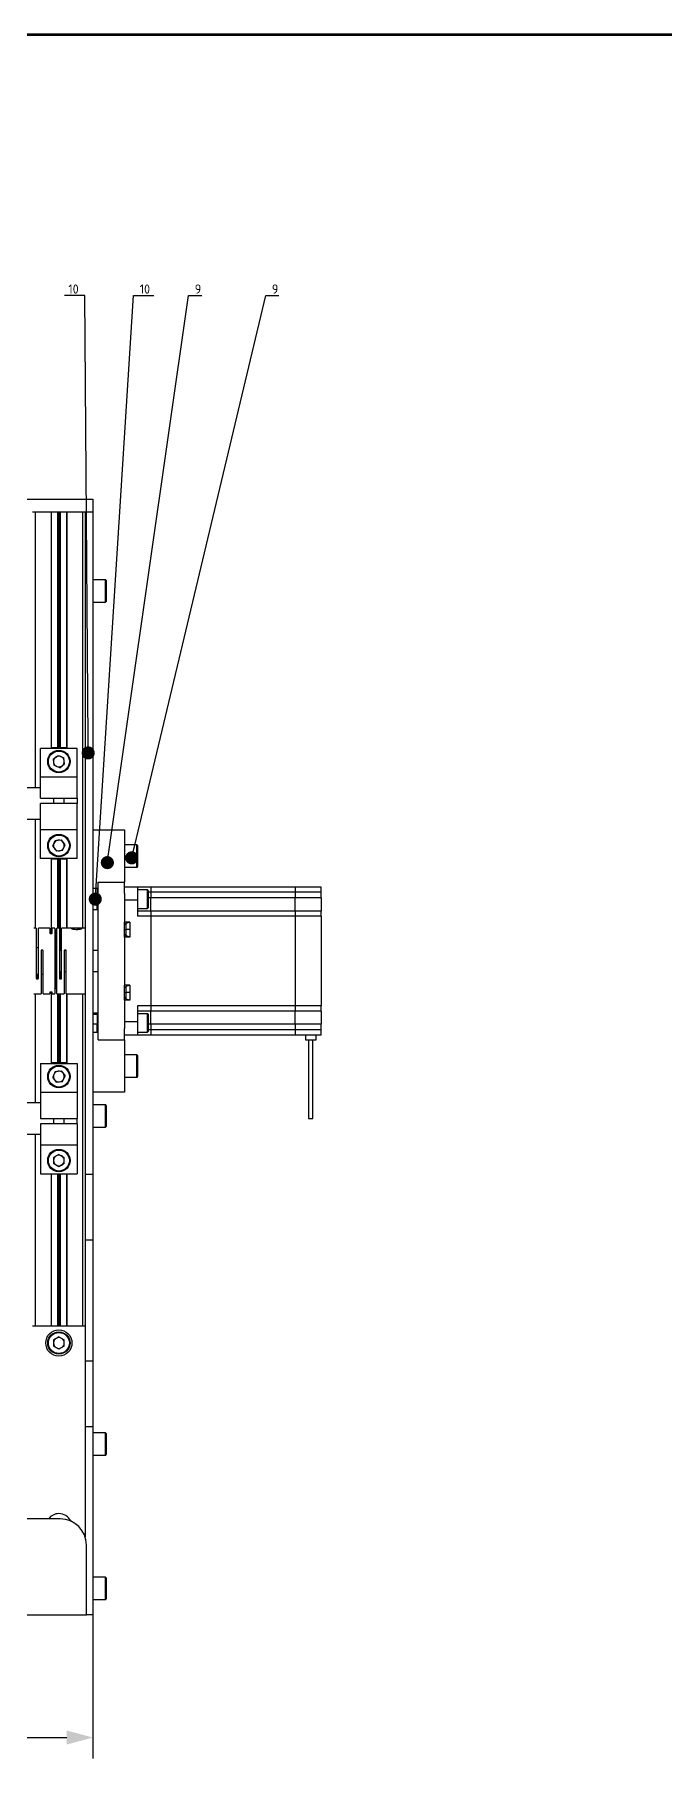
# Model space of a CAD drawing. Header units: millimetres. Extents: x -190 to 12889, y -227 to 3957.
# Drawn here: x 11343 to 11583, y 1088 to 1744 of the extents above; entities that cross this region are included whole.
import ezdxf
from ezdxf import colors
from ezdxf.entities.mleader import LeaderData, LeaderLine
from ezdxf.math import Vec2, Vec3

# ---------------------------------------------------------------- set-up
doc = ezdxf.new("R2010")
doc.units = ezdxf.units.MM
doc.header["$LTSCALE"] = 0.7
doc.header["$PDMODE"] = 35
doc.header["$PDSIZE"] = -4
doc.layers.get('0').update_dxf_attribs({"color": 255})
for name, color, linetype, lineweight in [('AM_5', 10, 'Continuous', 25), ('DIM', 94, 'Continuous', 25), ('KHUNGBV', 5, 'Continuous', 70)]:
    doc.layers.add(name, color=color, linetype=linetype, lineweight=lineweight)
doc.styles.add('TCVN-7284', font='tcvn+7284-2003r.ttf')
doc.styles.add('TCVN7824', font='tcvn+7284-2003r.ttf', dxfattribs={"height": 3.5})
doc.dimstyles.new('TCVN_ISO-25_RadiusDia', dxfattribs={"dimtxt": 2.5, "dimasz": 2.5, "dimexe": 2, "dimexo": 0, "dimgap": 1, "dimtad": 1, "dimtoh": 1, "dimtxsty": 'TCVN-7284', "dimblk": 'Arrow', "dimcen": 0, "dimclrd": 256, "dimclre": 256, "dimclrt": 256, "dimadec": 0, "dimazin": 0, "dimtfac": 1, "dimtofl": 0, "dimtmove": 1, "dimatfit": 0, "dimldrblk": 'Arrow', "dimfxl": 1, "dimlwd": -1, "dimlwe": -1, "dimarcsym": 0})

# ---------------------------------------------------------------- blocks, each defined once
blk = doc.blocks.new('dfhjd')
at = {"layer": 'KHUNGBV', "color": 9, "ltscale": 5}
blk.add_line((6559.44, 3469.71), (7718.44, 3469.71), dxfattribs=at)
blk = doc.blocks.new('Arrow')
at = {"layer": 'DIM'}
blk.add_solid([(-1, 0.268), (-1, -0.268), (0, 0)], dxfattribs=at)
blk = doc.blocks.new('*D942')
at = {"layer": 'Defpoints', "color": 0, "ltscale": 0.2, "transparency": 16777216}
for p in [(10919.13, 1142.43), (11365.13, 1142.43), (11365.13, 1095.64)]:
    blk.add_point(p, dxfattribs=at)
at = {"layer": 'DIM', "ltscale": 0.2, "transparency": 16777216}
for p, q in [((10919.13, 1142.43), (10919.13, 1087.64)), ((11365.13, 1142.43), (11365.13, 1087.64)), ((10929.13, 1095.64), (11355.13, 1095.64))]:
    blk.add_line(p, q, dxfattribs=at)
at = {"layer": 'DIM', "ltscale": 0.2, "transparency": 16777216, "xscale": 10.00000000000109, "yscale": 10.00000000000109, "zscale": 10.00000000000109, "rotation": 180}
blk.add_blockref('Arrow', (10919.13, 1095.64), dxfattribs=at)
at = {"layer": 'DIM', "ltscale": 0.2, "transparency": 16777216, "xscale": 10.00000000000109, "yscale": 10.00000000000109, "zscale": 10.00000000000109}
blk.add_blockref('Arrow', (11365.13, 1095.64), dxfattribs=at)
at = {"layer": 'DIM', "ltscale": 0.2, "transparency": 16777216, "insert": (11142.13, 1104.64), "char_height": 10, "attachment_point": 5, "style": 'TCVN-7284'}
blk.add_mtext('446', dxfattribs=at)
blk = doc.blocks.new('_Dot')
at = {"color": 0, "linetype": 'ByBlock', "lineweight": -2}
blk.add_line((-0.5, 0), (-1, 0), dxfattribs=at)
at = {"color": 0, "linetype": 'ByBlock', "const_width": 0.5}
blk.add_lwpolyline([(-0.25, 0, 1), (0.25, 0, 1)], format="xyb", close=True, dxfattribs=at)

msp = doc.modelspace()

# ---------------------------------------------------------------- linework, layer by layer
at = {"color": 7, "linetype": 'Continuous', "lineweight": 25}
for p, q in [((11174.9095, 1567.4288), (11365.1283, 1567.4288)), ((11365.1283, 1567.4288), (11365.1283, 1562.4288)), ((11343.1283, 1562.4288), (11342.1283, 1562.4288)), ((11349.1283, 1562.4288), (11343.1283, 1562.4288)), ((11349.1283, 1562.4288), (11349.1283, 1472.4288)), ((11349.1889, 1562.4288), (11349.1283, 1562.4288)), ((11349.1889, 1562.4288), (11349.1889, 1472.6788)), ((11351.6086, 1562.4288), (11349.1889, 1562.4288)), ((11351.6086, 1562.4288), (11351.6086, 1472.6788)), ((11352.1283, 1562.4288), (11351.6086, 1562.4288)), ((11352.1283, 1562.4288), (11352.1283, 1472.6788)), ((11352.6479, 1562.4288), (11352.1283, 1562.4288)), ((11352.6479, 1562.4288), (11352.6479, 1472.6788)), ((11355.0676, 1562.4288), (11352.6479, 1562.4288)), ((11355.0676, 1562.4288), (11355.0676, 1472.6788)), ((11355.1283, 1562.4288), (11355.0676, 1562.4288)), ((11355.1283, 1562.4288), (11355.1283, 1472.4288)), ((11361.1283, 1562.4288), (11355.1283, 1562.4288)), ((11362.1283, 1562.4288), (11361.1283, 1562.4288)), ((11365.1283, 1562.4288), (11362.1283, 1562.4288)), ((11362.1283, 1562.4288), (11362.1283, 1310.1083)), ((11365.1283, 1562.4288), (11365.1283, 1310.1083)), ((11369.8783, 1536.6788), (11365.1283, 1536.6788)), ((11370.1283, 1536.4288), (11370.1283, 1536.1257)), ((11370.1283, 1536.1257), (11370.1283, 1528.4288)), ((11365.1283, 1528.1788), (11369.8783, 1528.1788)), ((11359.1283, 1472.4288), (11345.1283, 1472.4288)), ((11345.1283, 1461.4288), (11345.1283, 1472.4288)), ((11355.1283, 1472.6788), (11349.1283, 1472.6788)), ((11359.1283, 1461.4288), (11359.1283, 1472.4288)), ((11349.9487, 1468.3283), (11351.8174, 1469.7661)), ((11349.9487, 1468.3283), (11350.2595, 1465.991)), ((11352.4391, 1465.0915), (11350.2595, 1465.991)), ((11351.8174, 1469.7661), (11353.997, 1468.8667)), ((11352.4391, 1465.0915), (11354.3079, 1466.5293)), ((11354.3079, 1466.5293), (11353.997, 1468.8667)), ((11359.1283, 1461.4288), (11345.1283, 1461.4288)), ((11345.1283, 1453.4288), (11345.1283, 1461.4288)), ((11359.1283, 1453.4288), (11359.1283, 1461.4288)), ((11345.1283, 1457.4288), (11201.7095, 1457.4288)), ((11345.1283, 1453.4288), (11359.1283, 1453.4288)), ((11359.1283, 1451.4288), (11345.1283, 1451.4288)), ((11345.1283, 1441.4288), (11345.1283, 1451.4288)), ((11350.1283, 1453.4288), (11350.1283, 1451.4288)), ((11354.1283, 1451.4288), (11354.1283, 1453.4288)), ((11359.1283, 1453.4288), (11359.1283, 1451.4288)), ((11359.1283, 1441.4288), (11359.1283, 1451.4288)), ((11201.7095, 1445.4288), (11345.1283, 1445.4288)), ((11359.1283, 1441.4288), (11345.1283, 1441.4288)), ((11345.1283, 1430.4288), (11345.1283, 1441.4288)), ((11359.1283, 1430.4288), (11359.1283, 1441.4288)), ((11365.1283, 1441.4288), (11377.1283, 1441.4288)), ((11377.1283, 1441.4288), (11377.1283, 1421.4288)), ((11349.7836, 1435.1789), (11350.7395, 1437.3343)), ((11349.7836, 1435.1789), (11351.1724, 1433.2733)), ((11350.7395, 1437.3343), (11353.0841, 1437.5843)), ((11353.517, 1433.5233), (11351.1724, 1433.2733)), ((11354.4729, 1435.6787), (11353.0841, 1437.5843)), ((11353.517, 1433.5233), (11354.4729, 1435.6787)), ((11381.8783, 1435.6788), (11377.1283, 1435.6788)), ((11382.1283, 1435.4288), (11382.1283, 1435.1257)), ((11382.1283, 1435.1257), (11382.1283, 1427.4288)), ((11359.1283, 1430.4288), (11345.1283, 1430.4288)), ((11349.1283, 1430.4288), (11349.1283, 1401.9206)), ((11355.1283, 1430.1788), (11349.1283, 1430.1788)), ((11349.1889, 1430.1788), (11349.1889, 1401.9206)), ((11351.6086, 1430.1788), (11351.6086, 1403.9288)), ((11352.1283, 1430.1788), (11352.1283, 1403.9288)), ((11352.6479, 1430.1788), (11352.6479, 1395.4288)), ((11355.0676, 1430.1788), (11355.0676, 1403.9288)), ((11355.1283, 1430.4288), (11355.1283, 1403.9288)), ((11377.1283, 1427.1788), (11381.8783, 1427.1788)), ((11366.7283, 1419.0375), (11365.1283, 1419.0375)), ((11366.7283, 1419.0375), (11366.7283, 1418.092)), ((11367.1283, 1361.4288), (11367.1283, 1421.4288)), ((11367.1283, 1421.4288), (11377.1283, 1421.4288)), ((11377.1283, 1417.1803), (11377.1283, 1421.4288)), ((11382.1283, 1419.6288), (11377.1283, 1419.6288)), ((11382.1283, 1419.6288), (11382.1283, 1414.6288)), ((11387.1283, 1419.6288), (11382.1283, 1419.6288)), ((11387.1283, 1419.6288), (11387.1283, 1417.6288)), ((11387.1383, 1419.5788), (11387.1283, 1419.5788)), ((11442.1183, 1419.6288), (11387.1383, 1419.6288)), ((11387.1383, 1419.6288), (11387.1383, 1417.6288)), ((11442.1183, 1419.6288), (11442.1183, 1417.6288)), ((11442.1183, 1419.5788), (11442.1283, 1419.5788)), ((11452.1283, 1419.6288), (11442.1283, 1419.6288)), ((11442.1283, 1419.6288), (11442.1283, 1417.6288)), ((11452.1283, 1417.6288), (11452.1283, 1419.6288)), ((11366.7283, 1417.1464), (11365.1283, 1417.1464)), ((11366.7283, 1413.1076), (11365.1283, 1413.1076)), ((11367.1283, 1418.4988), (11366.7283, 1418.4988)), ((11366.7283, 1418.092), (11366.7283, 1417.1464)), ((11366.7283, 1415.127), (11366.7283, 1417.1464)), ((11366.7283, 1413.1076), (11366.7283, 1415.127)), ((11366.7283, 1412.0339), (11366.7283, 1413.1076)), ((11366.7283, 1410.9601), (11366.7283, 1412.0339)), ((11377.1283, 1417.1803), (11377.1283, 1414.6288)), ((11377.1283, 1414.6288), (11377.1283, 1406.2788)), ((11382.1283, 1414.6288), (11377.1283, 1414.6288)), ((11385.9283, 1418.4988), (11382.1283, 1418.4988)), ((11382.1283, 1414.6288), (11382.1283, 1408.4788)), ((11386.1283, 1418.2988), (11386.1283, 1418.0488)), ((11386.1283, 1418.0488), (11386.1283, 1411.6988)), ((11387.1283, 1417.6288), (11387.1283, 1415.4788)), ((11387.1383, 1417.6288), (11387.1283, 1417.6288)), ((11387.1283, 1410.4788), (11387.1283, 1415.4788)), ((11387.1383, 1415.4788), (11387.1283, 1415.4788)), ((11442.1183, 1417.6288), (11387.1383, 1417.6288)), ((11387.1383, 1417.6288), (11387.1383, 1415.4788)), ((11442.1183, 1415.4788), (11387.1383, 1415.4788)), ((11387.1383, 1410.4788), (11387.1383, 1415.4788)), ((11442.1183, 1417.6288), (11442.1183, 1415.4788)), ((11442.1183, 1417.6288), (11442.1283, 1417.6288)), ((11442.1183, 1415.4788), (11442.1283, 1415.4788)), ((11442.1183, 1410.4788), (11442.1183, 1415.4788)), ((11452.1283, 1417.6288), (11442.1283, 1417.6288)), ((11442.1283, 1417.6288), (11442.1283, 1415.4788)), ((11452.1283, 1415.4788), (11442.1283, 1415.4788)), ((11442.1283, 1410.4788), (11442.1283, 1415.4788)), ((11452.1283, 1415.4788), (11452.1283, 1417.6288)), ((11452.1283, 1415.4788), (11452.1283, 1410.4788)), ((11366.7283, 1410.9601), (11365.1283, 1410.9601)), ((11366.7283, 1411.4988), (11367.1283, 1411.4988)), ((11377.1283, 1400.5788), (11377.1283, 1406.2788)), ((11379.1283, 1406.2788), (11377.1283, 1406.2788)), ((11379.1283, 1406.1749), (11377.6766, 1405.7612)), ((11379.1283, 1406.2788), (11379.1283, 1400.5788)), ((11382.1283, 1411.4988), (11385.9283, 1411.4988)), ((11387.1283, 1410.4788), (11382.1283, 1410.4788)), ((11387.1283, 1408.4788), (11382.1283, 1408.4788)), ((11387.1283, 1410.4788), (11387.1283, 1408.4788)), ((11387.1383, 1410.4288), (11387.1283, 1410.4288)), ((11387.1283, 1408.4788), (11387.1283, 1374.3788)), ((11387.1383, 1408.4788), (11387.1283, 1408.4788)), ((11387.1383, 1410.4788), (11387.1383, 1408.4788)), ((11442.1183, 1410.4788), (11387.1383, 1410.4788)), ((11442.1183, 1408.4788), (11387.1383, 1408.4788)), ((11387.1383, 1408.4788), (11387.1383, 1374.3788)), ((11442.1183, 1410.4788), (11442.1183, 1408.4788)), ((11442.1183, 1410.4288), (11442.1283, 1410.4288)), ((11442.1183, 1408.4788), (11442.1183, 1374.3788)), ((11442.1183, 1408.4788), (11442.1283, 1408.4788)), ((11442.1283, 1410.4788), (11442.1283, 1408.4788)), ((11452.1283, 1410.4788), (11442.1283, 1410.4788)), ((11452.1283, 1408.4788), (11442.1283, 1408.4788)), ((11442.1283, 1408.4788), (11442.1283, 1374.3788)), ((11452.1283, 1408.4788), (11452.1283, 1410.4788)), ((11452.1283, 1408.4788), (11452.1283, 1374.3788)), ((11343.5283, 1403.9288), (11342.5283, 1403.9288)), ((11343.5283, 1403.9288), (11343.5283, 1384.8211)), ((11348.7283, 1403.9288), (11344.3283, 1403.9288)), ((11344.3283, 1384.8211), (11344.3283, 1403.9288)), ((11348.7283, 1403.9288), (11348.7283, 1402.0395)), ((11348.9283, 1401.9206), (11349.3283, 1401.9206)), ((11350.5283, 1403.9288), (11349.5283, 1403.9288)), ((11349.5283, 1402.0395), (11349.5283, 1403.9288)), ((11350.5283, 1403.9288), (11350.5283, 1378.9288)), ((11351.1283, 1403.2278), (11350.7283, 1403.2278)), ((11352.3283, 1403.9288), (11351.3283, 1403.9288)), ((11351.3283, 1378.9288), (11351.3283, 1403.9288)), ((11352.3283, 1403.9288), (11352.3283, 1384.8211)), ((11357.7879, 1403.9288), (11353.1283, 1403.9288)), ((11353.1283, 1384.8211), (11353.1283, 1403.9288)), ((11362.1283, 1403.9288), (11360.1122, 1403.9288)), ((11377.1283, 1400.5788), (11377.1283, 1382.2788)), ((11379.1283, 1400.5788), (11377.1283, 1400.5788)), ((11377.1859, 1405.2068), (11377.1859, 1405.1955)), ((11377.1859, 1403.6288), (11377.1859, 1403.2288)), ((11377.1859, 1401.6621), (11377.1859, 1401.6508)), ((11379.1283, 1403.4288), (11377.6766, 1403.4288)), ((11377.6766, 1401.0964), (11379.1283, 1400.6827)), ((11344.3283, 1396.4288), (11343.5283, 1396.4288)), ((11345.3283, 1395.3459), (11345.3283, 1378.9288)), ((11345.9283, 1395.5559), (11345.5283, 1395.5559)), ((11346.1283, 1378.9288), (11346.1283, 1395.3459)), ((11350.7283, 1395.4288), (11350.5283, 1395.2288)), ((11351.3283, 1395.4288), (11350.7283, 1395.4288)), ((11350.7283, 1395.4288), (11350.7283, 1391.4288)), ((11353.1283, 1395.4288), (11352.3283, 1395.4288)), ((11354.1283, 1395.3459), (11354.1283, 1378.9288)), ((11354.9108, 1395.4288), (11354.1457, 1395.4288)), ((11354.7283, 1395.5559), (11354.3283, 1395.5559)), ((11354.9283, 1378.9288), (11354.9283, 1395.3459)), ((11367.1283, 1395.4288), (11365.1283, 1395.4288)), ((11343.5283, 1386.4288), (11344.3283, 1386.4288)), ((11343.7283, 1386.2527), (11344.1283, 1386.2527)), ((11345.3283, 1386.4288), (11346.1283, 1386.4288)), ((11350.5283, 1387.6288), (11350.7283, 1387.4288)), ((11350.7283, 1391.4288), (11350.7283, 1387.4288)), ((11350.7283, 1387.4288), (11351.3283, 1387.4288)), ((11352.3283, 1387.4288), (11353.1283, 1387.4288)), ((11352.9283, 1387.3017), (11352.5283, 1387.3017)), ((11352.5283, 1387.3017), (11352.5283, 1386.2527)), ((11352.5283, 1386.2527), (11352.9283, 1386.2527)), ((11352.6479, 1387.4288), (11352.6479, 1387.3017)), ((11352.9283, 1387.3017), (11352.9283, 1386.2527)), ((11354.1283, 1387.4288), (11354.9283, 1387.4288)), ((11365.1283, 1387.4288), (11367.1283, 1387.4288)), ((11343.7283, 1385.6828), (11343.7283, 1384.6339)), ((11344.1283, 1385.6828), (11343.7283, 1385.6828)), ((11343.7283, 1384.6339), (11344.1283, 1384.6339)), ((11344.1283, 1385.6828), (11344.1283, 1384.6339)), ((11348.7283, 1379.5584), (11348.7283, 1378.9288)), ((11349.3283, 1379.6298), (11348.9283, 1379.6298)), ((11349.1283, 1379.6298), (11349.1283, 1352.4288)), ((11349.1889, 1379.6298), (11349.1889, 1352.6788)), ((11349.5283, 1378.9288), (11349.5283, 1379.5584)), ((11350.7283, 1380.937), (11351.1283, 1380.937)), ((11352.5283, 1385.6828), (11352.5283, 1384.6339)), ((11352.9283, 1385.6828), (11352.5283, 1385.6828)), ((11352.5283, 1384.6339), (11352.9283, 1384.6339)), ((11352.9283, 1385.6828), (11352.9283, 1384.6339)), ((11377.1283, 1376.5788), (11377.1283, 1382.2788)), ((11379.1283, 1382.2788), (11377.1283, 1382.2788)), ((11377.1859, 1381.2068), (11377.1859, 1381.1955)), ((11377.1859, 1379.6288), (11377.1859, 1379.2288)), ((11379.1283, 1382.1749), (11377.6766, 1381.7612)), ((11379.1283, 1379.4288), (11377.6766, 1379.4288)), ((11379.1283, 1382.2788), (11379.1283, 1376.5788)), ((11342.5283, 1378.9288), (11345.3283, 1378.9288)), ((11346.1283, 1378.9288), (11348.7283, 1378.9288)), ((11349.5283, 1378.9288), (11350.5283, 1378.9288)), ((11351.3283, 1378.9288), (11354.1283, 1378.9288)), ((11351.6086, 1378.9288), (11351.6086, 1352.6788)), ((11352.1283, 1378.9288), (11352.1283, 1352.6788)), ((11352.6479, 1378.9288), (11352.6479, 1352.6788)), ((11354.9283, 1378.9288), (11362.1283, 1378.9288)), ((11355.0676, 1378.9288), (11355.0676, 1352.6788)), ((11355.1283, 1378.9288), (11355.1283, 1352.4288)), ((11377.1283, 1376.5788), (11377.1283, 1368.2288)), ((11379.1283, 1376.5788), (11377.1283, 1376.5788)), ((11377.1859, 1377.6621), (11377.1859, 1377.6508)), ((11377.6766, 1377.0964), (11379.1283, 1376.6827)), ((11387.1283, 1374.3788), (11382.1283, 1374.3788)), ((11382.1283, 1374.3788), (11382.1283, 1368.2288)), ((11387.1283, 1374.3788), (11387.1283, 1372.3788)), ((11387.1383, 1374.3788), (11387.1283, 1374.3788)), ((11387.1383, 1374.3788), (11387.1383, 1372.3788)), ((11442.1183, 1374.3788), (11387.1383, 1374.3788)), ((11442.1183, 1374.3788), (11442.1183, 1372.3788)), ((11442.1183, 1374.3788), (11442.1283, 1374.3788)), ((11442.1283, 1374.3788), (11442.1283, 1372.3788)), ((11452.1283, 1374.3788), (11442.1283, 1374.3788)), ((11452.1283, 1372.3788), (11452.1283, 1374.3788)), ((11366.7283, 1371.5713), (11365.1283, 1371.5713)), ((11366.7283, 1371.0982), (11365.1283, 1371.0982)), ((11366.7283, 1367.3858), (11365.1283, 1367.3858)), ((11366.7283, 1371.3348), (11366.7283, 1371.5713)), ((11367.1283, 1371.3588), (11366.7283, 1371.3588)), ((11366.7283, 1371.0982), (11366.7283, 1371.3348)), ((11366.7283, 1371.0982), (11366.7283, 1369.242)), ((11366.7283, 1369.242), (11366.7283, 1367.3858)), ((11366.7283, 1365.7661), (11366.7283, 1367.3858)), ((11377.1283, 1368.2288), (11377.1283, 1365.6773)), ((11382.1283, 1368.2288), (11377.1283, 1368.2288)), ((11387.1283, 1372.3788), (11382.1283, 1372.3788)), ((11385.9283, 1371.3588), (11382.1283, 1371.3588)), ((11382.1283, 1368.2288), (11382.1283, 1363.2288)), ((11386.1283, 1371.1588), (11386.1283, 1370.9088)), ((11386.1283, 1370.9088), (11386.1283, 1364.5588)), ((11387.1383, 1372.4288), (11387.1283, 1372.4288)), ((11387.1283, 1367.3788), (11387.1283, 1372.3788)), ((11387.1383, 1367.3788), (11387.1283, 1367.3788)), ((11387.1283, 1367.3788), (11387.1283, 1365.2288)), ((11442.1183, 1372.3788), (11387.1383, 1372.3788)), ((11387.1383, 1367.3788), (11387.1383, 1372.3788)), ((11442.1183, 1367.3788), (11387.1383, 1367.3788)), ((11387.1383, 1367.3788), (11387.1383, 1365.2288)), ((11442.1183, 1372.4288), (11442.1283, 1372.4288)), ((11442.1183, 1367.3788), (11442.1183, 1372.3788)), ((11442.1183, 1367.3788), (11442.1283, 1367.3788)), ((11442.1183, 1367.3788), (11442.1183, 1365.2288)), ((11452.1283, 1372.3788), (11442.1283, 1372.3788)), ((11442.1283, 1367.3788), (11442.1283, 1372.3788)), ((11452.1283, 1367.3788), (11442.1283, 1367.3788)), ((11442.1283, 1367.3788), (11442.1283, 1365.2288)), ((11452.1283, 1372.3788), (11452.1283, 1367.3788)), ((11452.1283, 1365.2288), (11452.1283, 1367.3788)), ((11366.7283, 1364.1464), (11365.1283, 1364.1464)), ((11366.7283, 1364.1464), (11366.7283, 1365.7661)), ((11366.7283, 1364.3588), (11367.1283, 1364.3588)), ((11367.1283, 1361.4288), (11377.1283, 1361.4288)), ((11377.1283, 1361.4288), (11377.1283, 1365.6773)), ((11382.1283, 1363.2288), (11377.1283, 1363.2288)), ((11377.1283, 1361.4288), (11377.1283, 1341.4288)), ((11382.1283, 1364.3588), (11385.9283, 1364.3588)), ((11387.1283, 1363.2288), (11382.1283, 1363.2288)), ((11387.1283, 1365.2288), (11387.1283, 1363.2288)), ((11387.1383, 1365.2288), (11387.1283, 1365.2288)), ((11387.1383, 1363.2788), (11387.1283, 1363.2788)), ((11442.1183, 1365.2288), (11387.1383, 1365.2288)), ((11387.1383, 1365.2288), (11387.1383, 1363.2288)), ((11442.1183, 1363.2288), (11387.1383, 1363.2288)), ((11442.1183, 1365.2288), (11442.1183, 1363.2288)), ((11442.1183, 1365.2288), (11442.1283, 1365.2288)), ((11442.1183, 1363.2788), (11442.1283, 1363.2788)), ((11452.1283, 1365.2288), (11442.1283, 1365.2288)), ((11442.1283, 1365.2288), (11442.1283, 1363.2288)), ((11452.1283, 1363.2288), (11442.1283, 1363.2288)), ((11446.1283, 1363.2288), (11446.1283, 1361.4288)), ((11446.1283, 1361.4288), (11450.1283, 1361.4288)), ((11447.2983, 1361.4288), (11447.2983, 1331.4288)), ((11448.9583, 1331.4288), (11448.9583, 1361.4288)), ((11450.1283, 1361.4288), (11450.1283, 1363.2288)), ((11452.1283, 1363.2288), (11452.1283, 1365.2288)), ((11381.8783, 1355.6788), (11377.1283, 1355.6788)), ((11382.1283, 1355.4288), (11382.1283, 1355.1257)), ((11382.1283, 1355.1257), (11382.1283, 1347.4288)), ((11345.1283, 1352.4288), (11359.1283, 1352.4288)), ((11345.1283, 1352.4288), (11345.1283, 1341.4288)), ((11355.1283, 1352.6788), (11349.1283, 1352.6788)), ((11350.7024, 1349.3067), (11349.789, 1347.1329)), ((11351.2149, 1345.255), (11349.789, 1347.1329)), ((11350.7024, 1349.3067), (11353.0417, 1349.6026)), ((11353.0417, 1349.6026), (11354.4675, 1347.7247)), ((11353.5541, 1345.5509), (11354.4675, 1347.7247)), ((11359.1283, 1352.4288), (11359.1283, 1341.4288)), ((11377.1283, 1347.1788), (11381.8783, 1347.1788)), ((11345.1283, 1341.4288), (11359.1283, 1341.4288)), ((11345.1283, 1341.4288), (11345.1283, 1331.4288)), ((11351.2149, 1345.255), (11353.5541, 1345.5509)), ((11359.1283, 1341.4288), (11359.1283, 1331.4288)), ((11377.1283, 1341.4288), (11365.1283, 1341.4288)), ((11345.1283, 1337.4288), (11201.7095, 1337.4288)), ((11369.8783, 1336.6788), (11365.1283, 1336.6788)), ((11370.1283, 1336.4288), (11370.1283, 1336.1257)), ((11370.1283, 1336.1257), (11370.1283, 1328.4288)), ((11345.1283, 1331.4288), (11359.1283, 1331.4288)), ((11345.1283, 1329.4288), (11345.1283, 1321.4288)), ((11359.1283, 1329.4288), (11345.1283, 1329.4288)), ((11350.1283, 1331.4288), (11350.1283, 1329.4288)), ((11354.1283, 1329.4288), (11354.1283, 1331.4288)), ((11359.1283, 1329.4288), (11359.1283, 1331.4288)), ((11359.1283, 1329.4288), (11359.1283, 1321.4288)), ((11365.1283, 1328.1788), (11369.8783, 1328.1788)), ((11447.2983, 1331.4288), (11448.1283, 1331.4288)), ((11448.1283, 1331.4288), (11448.9583, 1331.4288)), ((11201.7095, 1325.4288), (11345.1283, 1325.4288)), ((11345.1283, 1321.4288), (11359.1283, 1321.4288)), ((11345.1283, 1321.4288), (11345.1283, 1310.4288)), ((11359.1283, 1321.4288), (11359.1283, 1310.4288)), ((11352.1283, 1317.7867), (11350.0863, 1316.6078)), ((11350.0863, 1316.6078), (11350.0863, 1314.2499)), ((11352.1283, 1313.0709), (11350.0863, 1314.2499)), ((11352.1283, 1317.7867), (11354.1703, 1316.6078)), ((11354.1703, 1314.2499), (11352.1283, 1313.0709)), ((11354.1703, 1314.2499), (11354.1703, 1316.6078)), ((11345.1283, 1310.4288), (11359.1283, 1310.4288)), ((11349.1283, 1310.4288), (11349.1283, 1252.4288)), ((11355.1283, 1310.1788), (11349.1283, 1310.1788)), ((11349.1889, 1310.1788), (11349.1889, 1252.4288)), ((11351.6086, 1310.1788), (11351.6086, 1252.4288)), ((11352.1283, 1310.1788), (11352.1283, 1252.4288)), ((11352.6479, 1310.1788), (11352.6479, 1252.4288)), ((11355.0676, 1310.1788), (11355.0676, 1252.4288)), ((11355.1283, 1310.4288), (11355.1283, 1252.4288)), ((11365.1283, 1310.1083), (11362.1283, 1310.1083)), ((11362.1283, 1310.1083), (11362.1283, 1285.1083)), ((11365.1283, 1310.1083), (11365.1283, 1285.1083)), ((11365.1283, 1285.1083), (11362.1283, 1285.1083)), ((11362.1283, 1285.1083), (11362.1283, 1239.0314)), ((11365.1283, 1285.1083), (11365.1283, 1239.0314)), ((11342.1283, 1252.4288), (11362.1283, 1252.4288)), ((11352.1283, 1248.2867), (11350.0863, 1247.1078)), ((11352.1283, 1248.2867), (11354.1703, 1247.1078)), ((11350.0863, 1247.1078), (11350.0863, 1244.7499)), ((11352.1283, 1243.5709), (11350.0863, 1244.7499)), ((11354.1703, 1244.7499), (11352.1283, 1243.5709)), ((11354.1703, 1244.7499), (11354.1703, 1247.1078)), ((11365.1283, 1239.0314), (11362.1283, 1239.0314)), ((11362.1283, 1239.0314), (11362.1283, 1214.0314)), ((11365.1283, 1239.0314), (11365.1283, 1214.0314)), ((11365.1283, 1214.0314), (11362.1283, 1214.0314)), ((11362.1283, 1214.0314), (11362.1283, 1172.0513)), ((11365.1283, 1214.0314), (11365.1283, 1142.4288)), ((11369.8783, 1211.6788), (11365.1283, 1211.6788)), ((11370.1283, 1211.4288), (11370.1283, 1211.1257)), ((11370.1283, 1211.1257), (11370.1283, 1203.4288)), ((11365.1283, 1203.1788), (11369.8783, 1203.1788)), ((11352.6283, 1178.9288), (11322.6283, 1178.9288)), ((11362.6283, 1142.4288), (11362.6283, 1168.9288)), ((11369.8783, 1156.6788), (11365.1283, 1156.6788)), ((11370.1283, 1156.4288), (11370.1283, 1156.1257)), ((11370.1283, 1156.1257), (11370.1283, 1148.4288)), ((11365.1283, 1148.1788), (11369.8783, 1148.1788)), ((10922.6283, 1142.4288), (11362.6283, 1142.4288)), ((11365.1283, 1142.4288), (11362.6283, 1142.4288))]:
    msp.add_line(p, q, dxfattribs=at)
at = {"color": 8, "linetype": 'Continuous', "lineweight": 25}
for p, q in [((11343.1283, 1562.4288), (11343.1283, 1457.4288)), ((11361.1283, 1562.4288), (11361.1283, 1403.9288)), ((11369.8783, 1536.3568), (11369.8783, 1536.6788)), ((11369.8783, 1528.1788), (11369.8783, 1536.3568)), ((11343.1283, 1445.4288), (11343.1283, 1403.9288)), ((11381.8783, 1435.3568), (11381.8783, 1435.6788)), ((11381.8783, 1427.1788), (11381.8783, 1435.3568)), ((11385.9283, 1418.2336), (11385.9283, 1418.4988)), ((11385.9283, 1411.4988), (11385.9283, 1418.2336)), ((11387.1283, 1417.6288), (11386.1283, 1417.6288)), ((11387.1283, 1415.4788), (11386.1283, 1415.4788)), ((11350.7283, 1403.2278), (11350.7283, 1395.4288)), ((11351.1283, 1403.2278), (11351.1283, 1395.4288)), ((11343.7283, 1386.4288), (11343.7283, 1386.2527)), ((11344.1283, 1386.4288), (11344.1283, 1386.2527)), ((11350.7283, 1387.4288), (11350.7283, 1380.937)), ((11351.1283, 1387.4288), (11351.1283, 1380.937)), ((11343.1283, 1378.9288), (11343.1283, 1337.4288)), ((11361.1283, 1378.9288), (11361.1283, 1252.4288)), ((11385.9283, 1371.0936), (11385.9283, 1371.3588)), ((11385.9283, 1364.3588), (11385.9283, 1371.0936)), ((11387.1283, 1367.3788), (11386.1283, 1367.3788)), ((11387.1283, 1365.2288), (11386.1283, 1365.2288)), ((11381.8783, 1355.3568), (11381.8783, 1355.6788)), ((11381.8783, 1347.1788), (11381.8783, 1355.3568)), ((11369.8783, 1336.3568), (11369.8783, 1336.6788)), ((11369.8783, 1328.1788), (11369.8783, 1336.3568)), ((11343.1283, 1325.4288), (11343.1283, 1252.4288)), ((11369.8783, 1211.3568), (11369.8783, 1211.6788)), ((11369.8783, 1203.1788), (11369.8783, 1211.3568)), ((11369.8783, 1156.3568), (11369.8783, 1156.6788)), ((11369.8783, 1148.1788), (11369.8783, 1156.3568))]:
    msp.add_line(p, q, dxfattribs=at)
at = {"color": 7, "linetype": 'Continuous', "lineweight": 25}
for centre, radius in [((11352.1283, 1467.4288), 4.25), ((11352.1283, 1467.4288), 4), ((11352.1283, 1435.4288), 4.25), ((11352.1283, 1435.4288), 4), ((11352.1283, 1347.4288), 4.25), ((11352.1283, 1347.4288), 4), ((11352.1283, 1315.4288), 4.25), ((11352.1283, 1315.4288), 4), ((11352.1283, 1245.9288), 5), ((11352.1283, 1245.9288), 4.25), ((11352.1283, 1245.9288), 4)]:
    msp.add_circle(centre, radius, dxfattribs=at)
for centre, radius, start, end in [((11369.8783, 1536.4288), 0.25, 0, 90), ((11369.8783, 1528.4288), 0.25, 270, 0), ((11352.1283, 1467.4288), 2.042, 127.5750928, 187.5750928), ((11352.1283, 1467.4288), 2.042, 187.5750928, 247.5750928), ((11352.1283, 1467.4288), 2.042, 67.5750928, 127.5750928), ((11352.1283, 1467.4288), 2.042, 247.5750928, 307.5750928), ((11352.1283, 1467.4288), 2.042, 7.5750928, 67.5750928), ((11352.1283, 1467.4288), 2.042, 307.5750928, 7.5750928), ((11352.1283, 1435.4288), 2.042, 156.0846728, 216.0846728), ((11352.1283, 1435.4288), 2.042, 96.0846728, 156.0846728), ((11352.1283, 1435.4288), 2.042, 216.0846728, 276.0846728), ((11352.1283, 1435.4288), 2.042, 36.0846728, 96.0846728), ((11352.1283, 1435.4288), 2.042, 276.0846728, 336.0846728), ((11352.1283, 1435.4288), 2.042, 336.0846728, 36.0846728), ((11381.8783, 1435.4288), 0.25, 0, 90), ((11381.8783, 1427.4288), 0.25, 270, 0), ((11385.9283, 1418.2988), 0.2, 0, 90), ((11378.1283, 1404.8722), 1, 116.8396933, 160.453919), ((11385.9283, 1411.6988), 0.2, 270, 0), ((11359.0632, 1394.8586), 8.799, 82.7519306, 90.8785218), ((11378.1283, 1401.9854), 1, 199.546081, 243.1603978), ((11378.1283, 1380.8722), 1, 116.8396933, 160.453919), ((11378.1283, 1377.9854), 1, 199.546081, 243.1603978), ((11385.9283, 1371.1588), 0.2, 0, 90), ((11385.9283, 1364.5588), 0.2, 270, 0), ((11381.8783, 1355.4288), 0.25, 0, 90), ((11352.1283, 1347.4288), 2.042, 157.2082604, 217.2082604), ((11352.1283, 1347.4288), 2.042, 97.2082604, 157.2082604), ((11352.1283, 1347.4288), 2.042, 37.2082604, 97.2082604), ((11352.1283, 1347.4288), 2.042, 277.2082604, 337.2082604), ((11352.1283, 1347.4288), 2.042, 337.2082604, 37.2082604), ((11381.8783, 1347.4288), 0.25, 270, 0), ((11352.1283, 1347.4288), 2.042, 217.2082604, 277.2082604), ((11369.8783, 1336.4288), 0.25, 0, 90), ((11369.8783, 1328.4288), 0.25, 270, 0), ((11352.1283, 1315.4288), 2.042, 120, 180), ((11352.1283, 1315.4288), 2.042, 180, 240), ((11352.1283, 1315.4288), 2.042, 60, 120), ((11352.1283, 1315.4288), 2.042, 240, 300), ((11352.1283, 1315.4288), 2.042, 0, 60), ((11352.1283, 1315.4288), 2.042, 300, 0), ((11352.1283, 1245.9288), 2.042, 60, 120), ((11352.1283, 1245.9288), 2.042, 120, 180), ((11352.1283, 1245.9288), 2.042, 180, 240), ((11352.1283, 1245.9288), 2.042, 240, 300), ((11352.1283, 1245.9288), 2.042, 0, 60), ((11352.1283, 1245.9288), 2.042, 300, 0), ((11369.8783, 1211.4288), 0.25, 0, 90), ((11369.8783, 1203.4288), 0.25, 270, 0), ((11352.1283, 1175.9288), 5, 90, 143.1301024), ((11352.1283, 1175.9288), 5, 25.6115495, 90), ((11352.6283, 1168.9288), 10, 0, 90), ((11369.8783, 1156.4288), 0.25, 0, 90), ((11369.8783, 1148.4288), 0.25, 270, 0)]:
    msp.add_arc(centre, radius, start, end, dxfattribs=at)
at = {"color": 8, "linetype": 'Continuous', "lineweight": 25}
for points, knots in [([(11377.6766, 1405.7643), (11377.6766, 1405.7643), (11377.6766, 1405.8237), (11377.6766, 1405.6153), (11377.6766, 1405.1306), (11377.6766, 1404.344), (11377.6766, 1403.7339), (11377.6766, 1403.4288)], [0, 0, 0, 0, 0.00015844, 0.25011883, 0.50007922, 0.75003961, 1, 1, 1, 1]), ([(11377.6766, 1403.4288), (11377.6766, 1403.1237), (11377.6766, 1402.5136), (11377.6766, 1401.727), (11377.6766, 1401.2423), (11377.6766, 1401.034), (11377.6766, 1401.0933), (11377.6766, 1401.0933)], [0, 0, 0, 0, 0.24996039, 0.49992078, 0.74988117, 0.99984156, 1, 1, 1, 1]), ([(11377.6766, 1381.7643), (11377.6766, 1381.7643), (11377.6766, 1381.8237), (11377.6766, 1381.6153), (11377.6766, 1381.1306), (11377.6766, 1380.344), (11377.6766, 1379.7339), (11377.6766, 1379.4288)], [0, 0, 0, 0, 0.000158441, 0.250118831, 0.500079221, 0.75003961, 1, 1, 1, 1]), ([(11377.6766, 1379.4288), (11377.6766, 1379.1228), (11377.6766, 1378.5107), (11377.6766, 1377.7386), (11377.6766, 1377.1986), (11377.6766, 1377.1284), (11377.6766, 1377.0933)], [0, 0, 0, 0, 0.25003962, 0.50007925, 0.75011887, 1, 1, 1, 1])]:
    msp.add_open_spline(points, degree=3, knots=knots, dxfattribs=at)
at = {"color": 7, "linetype": 'Continuous', "lineweight": 25}
for points, knots in [([(11348.7283, 1402.0395), (11348.731, 1402.0249), (11348.7363, 1401.9956), (11348.7725, 1401.9628), (11348.8119, 1401.9422), (11348.847, 1401.9303), (11348.8863, 1401.9222), (11348.9142, 1401.9212), (11348.9283, 1401.9206)], [0, 0, 0, 0, 0.25016596, 0.49873524, 0.62293557, 0.74723743, 0.87249126, 1, 1, 1, 1]), ([(11349.3283, 1401.9206), (11349.3423, 1401.9212), (11349.3702, 1401.9222), (11349.4095, 1401.9303), (11349.4445, 1401.9422), (11349.4839, 1401.9628), (11349.5202, 1401.9955), (11349.5256, 1402.0248), (11349.5283, 1402.0395)], [0, 0, 0, 0, 0.12739366, 0.25252101, 0.37670516, 0.50081917, 0.74940543, 1, 1, 1, 1]), ([(11351.3283, 1403.2992), (11351.3256, 1403.2905), (11351.3202, 1403.2731), (11351.284, 1403.2534), (11351.2446, 1403.2409), (11351.2095, 1403.2337), (11351.1702, 1403.2288), (11351.1423, 1403.2282), (11351.1283, 1403.2278)], [0, 0, 0, 0, 0.25016596, 0.49873524, 0.62293557, 0.74723743, 0.87249126, 1, 1, 1, 1]), ([(11358.9282, 1403.9231), (11358.6651, 1403.9241), (11358.1462, 1403.926), (11357.5772, 1403.9313), (11357.2356, 1403.9213), (11357.0007, 1403.8988), (11356.8827, 1403.8473), (11356.9988, 1403.7615), (11357.2312, 1403.6813), (11357.5719, 1403.5972), (11358.143, 1403.5038), (11358.6645, 1403.4885), (11358.9283, 1403.4809)], [0, 0, 0, 0, 0.12995899, 0.25619641, 0.32489257, 0.38842349, 0.49969979, 0.61055734, 0.67356748, 0.74251932, 0.86974096, 1, 1, 1, 1]), ([(11360.2947, 1403.6055), (11360.4256, 1403.635), (11360.68, 1403.6924), (11360.8968, 1403.7828), (11360.9569, 1403.8575), (11360.8241, 1403.9066), (11360.5098, 1403.9278), (11360.0586, 1403.9301), (11359.5162, 1403.9247), (11359.1236, 1403.9236), (11358.9282, 1403.9231)], [0, 0, 0, 0, 0.12286725, 0.23882771, 0.3586368, 0.48743163, 0.61519981, 0.74284154, 0.87206122, 1, 1, 1, 1]), ([(11358.9283, 1403.4809), (11359.1784, 1403.4873), (11359.6799, 1403.5003), (11360.0894, 1403.5704), (11360.2947, 1403.6055)], [0, 0, 0, 0, 0.49888738, 1, 1, 1, 1]), ([(11345.5283, 1395.5559), (11345.5142, 1395.555), (11345.4864, 1395.5532), (11345.4471, 1395.5393), (11345.412, 1395.5185), (11345.3726, 1395.4824), (11345.3364, 1395.4246), (11345.331, 1395.3722), (11345.3283, 1395.3459)], [0, 0, 0, 0, 0.127393657, 0.252521008, 0.376705161, 0.500819174, 0.749405431, 1, 1, 1, 1]), ([(11346.1283, 1395.3459), (11346.1256, 1395.3722), (11346.1202, 1395.4245), (11346.084, 1395.4823), (11346.0446, 1395.5184), (11346.0095, 1395.5392), (11345.9702, 1395.5532), (11345.9423, 1395.555), (11345.9283, 1395.5559)], [0, 0, 0, 0, 0.25016596, 0.49873524, 0.62293557, 0.74723743, 0.87249126, 1, 1, 1, 1]), ([(11354.3283, 1395.5559), (11354.3142, 1395.555), (11354.2864, 1395.5532), (11354.2471, 1395.5393), (11354.212, 1395.5185), (11354.1726, 1395.4824), (11354.1364, 1395.4246), (11354.131, 1395.3722), (11354.1283, 1395.3459)], [0, 0, 0, 0, 0.12739366, 0.25252101, 0.37670516, 0.50081917, 0.74940543, 1, 1, 1, 1]), ([(11354.9283, 1395.3459), (11354.9256, 1395.3722), (11354.9202, 1395.4245), (11354.884, 1395.4823), (11354.8446, 1395.5184), (11354.8095, 1395.5392), (11354.7702, 1395.5532), (11354.7423, 1395.555), (11354.7283, 1395.5559)], [0, 0, 0, 0, 0.25016596, 0.49873524, 0.62293557, 0.74723743, 0.87249126, 1, 1, 1, 1]), ([(11343.5283, 1384.8211), (11343.531, 1384.7976), (11343.5363, 1384.7509), (11343.5725, 1384.6994), (11343.6119, 1384.6672), (11343.647, 1384.6487), (11343.6863, 1384.6363), (11343.7142, 1384.6347), (11343.7283, 1384.6339)], [0, 0, 0, 0, 0.25016596, 0.49873524, 0.62293557, 0.74723743, 0.87249126, 1, 1, 1, 1]), ([(11344.1283, 1384.6339), (11344.1423, 1384.6347), (11344.1702, 1384.6363), (11344.2095, 1384.6487), (11344.2445, 1384.6671), (11344.2839, 1384.6993), (11344.3202, 1384.7508), (11344.3256, 1384.7976), (11344.3283, 1384.8211)], [0, 0, 0, 0, 0.12739366, 0.25252101, 0.37670516, 0.50081917, 0.74940543, 1, 1, 1, 1]), ([(11348.9283, 1379.6298), (11348.9142, 1379.6295), (11348.8864, 1379.6288), (11348.8471, 1379.6239), (11348.812, 1379.6167), (11348.7726, 1379.6043), (11348.7364, 1379.5846), (11348.731, 1379.5672), (11348.7283, 1379.5584)], [0, 0, 0, 0, 0.12739366, 0.25252101, 0.37670516, 0.50081917, 0.74940543, 1, 1, 1, 1]), ([(11349.5283, 1379.5584), (11349.5256, 1379.5672), (11349.5202, 1379.5846), (11349.484, 1379.6043), (11349.4446, 1379.6167), (11349.4095, 1379.6239), (11349.3702, 1379.6288), (11349.3423, 1379.6295), (11349.3283, 1379.6298)], [0, 0, 0, 0, 0.25016596, 0.49873524, 0.62293557, 0.74723743, 0.87249126, 1, 1, 1, 1]), ([(11350.5283, 1380.8181), (11350.531, 1380.8328), (11350.5363, 1380.862), (11350.5725, 1380.8948), (11350.6119, 1380.9154), (11350.647, 1380.9273), (11350.6863, 1380.9354), (11350.7142, 1380.9364), (11350.7283, 1380.937)], [0, 0, 0, 0, 0.250165957, 0.498735245, 0.622935568, 0.747237432, 0.872491258, 1, 1, 1, 1]), ([(11352.3283, 1384.8211), (11352.331, 1384.7976), (11352.3363, 1384.7509), (11352.3725, 1384.6994), (11352.4119, 1384.6672), (11352.447, 1384.6487), (11352.4863, 1384.6363), (11352.5142, 1384.6347), (11352.5283, 1384.6339)], [0, 0, 0, 0, 0.25016596, 0.49873524, 0.62293557, 0.74723743, 0.87249126, 1, 1, 1, 1]), ([(11352.9283, 1384.6339), (11352.9423, 1384.6347), (11352.9702, 1384.6363), (11353.0095, 1384.6487), (11353.0445, 1384.6671), (11353.0839, 1384.6993), (11353.1202, 1384.7508), (11353.1256, 1384.7976), (11353.1283, 1384.8211)], [0, 0, 0, 0, 0.12739366, 0.25252101, 0.37670516, 0.50081917, 0.74940543, 1, 1, 1, 1])]:
    msp.add_open_spline(points, degree=3, knots=knots, dxfattribs=at)

# ---------------------------------------------------------------- block references
at = {"layer": 'AM_5', "xscale": 2, "yscale": 2, "zscale": 2}
msp.add_blockref('dfhjd', (-2547.419, -5195.038), dxfattribs=at)

# ---------------------------------------------------------------- dimensions: what is measured, and where the dimension line sits
at = {"layer": 'DIM', "ltscale": 0.2}
dim = msp.add_linear_dim(base=(11365.1283, 1095.6404), p1=(10919.1283, 1142.4288), p2=(11365.1283, 1142.4288), dimstyle='TCVN_ISO-25_RadiusDia', override={"dimscale": 4}, dxfattribs=at)
dim.commit()
dim.dimension.update_dxf_attribs({"geometry": '*D942', "text_midpoint": (11142.1283, 1104.6404)})

# ---------------------------------------------------------------- leaders
ml = msp.add_multileader_mtext('Standard', dxfattribs=at)
ml.set_content('10', color=256, style='TCVN7824')
ml.set_leader_properties(color=256)
ml.set_arrow_properties(name='DOT')
ml.build(insert=Vec2(0, 0))
ml.multileader.update_dxf_attribs({"text_left_attachment_type": 6, "text_right_attachment_type": 6, "dogleg_length": 0.36, "arrow_head_size": 5})
ctx = ml.context
ctx.base_point, ctx.char_height, ctx.arrow_head_size, ctx.plane_origin = Vec3(11354.1825, 1644.968), 3.5, 5, Vec3(11363.2925, 1470.7043)
ctx.left_attachment, ctx.right_attachment, ctx.text_align_type = 6, 6, 2
notes = []
notes.append((ctx, [(0, (1, 1, 0), (11362.0425, 1644.968), (-1, 0), 0.36, [(0, [(11363.2925, 1470.7043)], 0, [])])]))
ctx.mtext.insert, ctx.mtext.alignment, ctx.mtext.flow_direction = Vec3(11359.6825, 1649.168), 3, 5
ml = msp.add_multileader_mtext('Standard', dxfattribs=at)
ml.set_content('10', color=256, style='TCVN7824')
ml.set_leader_properties(color=256)
ml.set_arrow_properties(name='DOT')
ml.build(insert=Vec2(0, 0))
ml.multileader.update_dxf_attribs({"text_left_attachment_type": 6, "text_right_attachment_type": 6, "dogleg_length": 0.36, "arrow_head_size": 5})
ctx = ml.context
ctx.base_point, ctx.char_height, ctx.arrow_head_size, ctx.plane_origin = Vec3(11380.9268, 1644.968), 3.5, 5, Vec3(11365.9978, 1415.0293)
ctx.left_attachment, ctx.right_attachment = 6, 6
notes.append((ctx, [(0, (1, 1, 0), (11380.5668, 1644.968), (1, 0), 0.36, [(0, [(11365.9978, 1415.0293)], 0, [])])]))
ctx.mtext.insert, ctx.mtext.flow_direction = Vec3(11382.9268, 1649.168), 5
ml = msp.add_multileader_mtext('Standard', dxfattribs=at)
ml.set_content('9', color=256, style='TCVN7824')
ml.set_leader_properties(color=256)
ml.set_arrow_properties(name='DOT')
ml.build(insert=Vec2(0, 0))
ml.multileader.update_dxf_attribs({"text_left_attachment_type": 6, "text_right_attachment_type": 6, "dogleg_length": 0.36, "arrow_head_size": 5})
ctx = ml.context
ctx.base_point, ctx.char_height, ctx.arrow_head_size, ctx.plane_origin = Vec3(11401.9088, 1644.968), 3.5, 5, Vec3(11370.5984, 1428.9218)
ctx.left_attachment, ctx.right_attachment = 6, 6
notes.append((ctx, [(0, (1, 1, 0), (11401.5488, 1644.968), (1, 0), 0.36, [(0, [(11370.5984, 1428.9218)], 0, [])])]))
ctx.mtext.insert, ctx.mtext.flow_direction = Vec3(11403.9088, 1649.168), 5
ml = msp.add_multileader_mtext('Standard', dxfattribs=at)
ml.set_content('9', color=256, style='TCVN7824')
ml.set_leader_properties(color=256)
ml.set_arrow_properties(name='DOT')
ml.build(insert=Vec2(0, 0))
ml.multileader.update_dxf_attribs({"text_left_attachment_type": 6, "text_right_attachment_type": 6, "dogleg_length": 0.36, "arrow_head_size": 5})
ctx = ml.context
ctx.base_point, ctx.char_height, ctx.arrow_head_size, ctx.plane_origin = Vec3(11431.2866, 1644.968), 3.5, 5, Vec3(11379.8765, 1430.728)
ctx.left_attachment, ctx.right_attachment = 6, 6
notes.append((ctx, [(0, (1, 1, 0), (11430.9266, 1644.968), (1, 0), 0.36, [(0, [(11379.8765, 1430.728)], 0, [])])]))
ctx.mtext.insert, ctx.mtext.flow_direction = Vec3(11433.2866, 1649.168), 5
for ctx, leaders in notes:
    for number, flags, end, landing, length, lines in leaders:
        leader = LeaderData()
        leader.index, (leader.has_last_leader_line, leader.has_dogleg_vector, leader.attachment_direction) = number, flags
        leader.last_leader_point, leader.dogleg_vector, leader.dogleg_length = Vec3(end), Vec3(landing), length
        for number, points, colour, breaks in lines:
            line = LeaderLine()
            line.index, line.vertices, line.color, line.breaks = number, Vec3.list(points), colors.encode_raw_color(colour), breaks
            leader.lines.append(line)
        ctx.leaders.append(leader)

doc.saveas('drawing.dxf')
